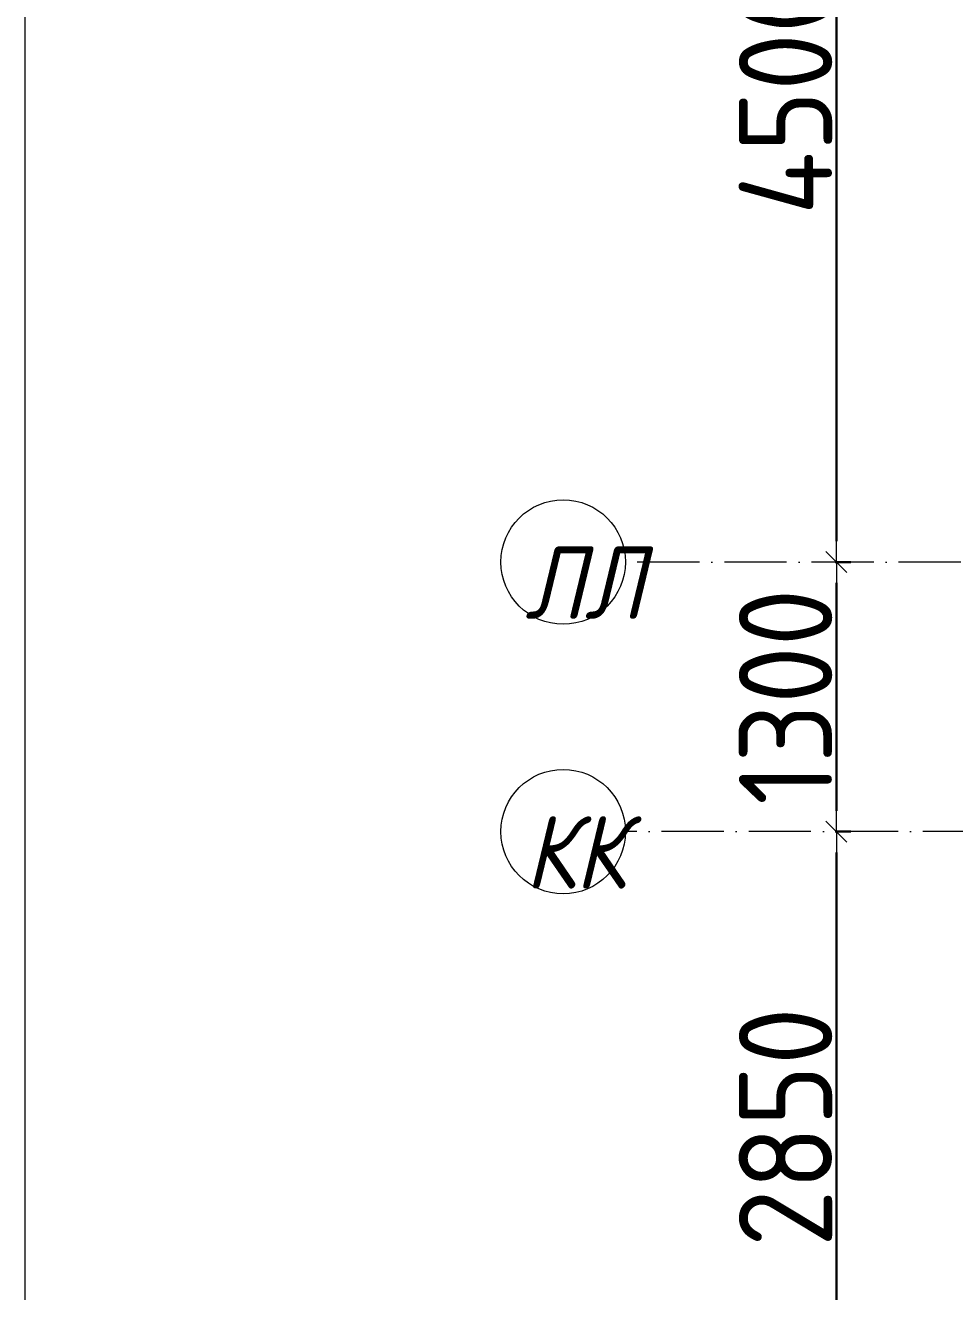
# Model space of a CAD drawing. Header units: millimetres. Extents: x -17017 to 628417, y -109036 to 199237.
# Drawn here: x 35697 to 40179, y 123277 to 129382 of the extents above; entities that cross this region are included whole.
import ezdxf

# ---------------------------------------------------------------- set-up
doc = ezdxf.new("R2010")
doc.units = ezdxf.units.MM
doc.linetypes.add('50_200_ШТРИХ_1Т_ш5_п1_п1_', pattern=[700, 500, -100, 0, -100])
for name, color, linetype, lineweight in [('3.1) ЖБ окна 1.2 м', 102, 'Continuous', 30), ('A-____-____-DIMS', 7, 'Continuous', 9), ('S-GRID-____-IDEN', 7, 'Continuous', 9), ('S-GRID-____-OTLN-1', 7, '50_200_ШТРИХ_1Т_ш5_п1_п1_', 9)]:
    doc.layers.add(name, color=color, linetype=linetype, lineweight=lineweight)
doc.styles.add('ISOCPEUR_I_9', font='isocpeui.ttf', dxfattribs={"width": 0.9, "height": 250})
doc.styles.add('СПДС', font='isocpeur.ttf', dxfattribs={"width": 0.9})
doc.dimstyles.new('Размера А3', dxfattribs={"dimtxt": 200, "dimasz": 100, "dimexe": 70, "dimexo": 100, "dimgap": 20, "dimtad": 1, "dimdec": 0, "dimrnd": 10, "dimzin": 0, "dimdsep": 46, "dimtxsty": 'СПДС', "dimblk": 'ARROWHEAD_6', "dimcen": 1, "dimclrd": 256, "dimclre": 256, "dimclrt": 256, "dimazin": 0, "dimtfac": 1, "dimtdec": 0, "dimtmove": 2, "dimatfit": 3, "dimfxl": 1, "dimtolj": 1, "dimtzin": 0, "dimarcsym": 0})

# ---------------------------------------------------------------- blocks, each defined once
blk = doc.blocks.new('Ось сетки - Круг_Ø6_00__ISO-2_5_0_9K_-25732049-АР1_План отверстий 2 этажа в осях 1-64_Ю-ЯЯ')
at = {"layer": 'S-GRID-____-IDEN'}
blk.add_circle((0, 0), 3, dxfattribs=at)
blk = doc.blocks.new('ARROWHEAD_6')
at = {"color": 0, "linetype": 'Continuous'}
for p, q in [((0, 0), (-1, 0)), ((-0.5, -0.5), (0.5, 0.5))]:
    blk.add_line(p, q, dxfattribs=at)
blk = doc.blocks.new('*D2746')
at = {"layer": 'A-____-____-DIMS', "lineweight": -2, "transparency": 16777216}
for p, q in [((-19249.1, 520797), (-19173.1, 520797)), ((-19243.1, 518047), (-19243.1, 520697)), ((-19249.1, 517947), (-19173.1, 517947))]:
    blk.add_line(p, q, dxfattribs=at)
at = {"layer": 'Defpoints', "color": 0, "transparency": 16777216}
for p in [(-19349.1, 520797), (-19243.1, 520797), (-19349.1, 517947)]:
    blk.add_point(p, dxfattribs=at)
at = {"layer": 'A-____-____-DIMS', "lineweight": -2, "transparency": 16777216, "xscale": 100, "yscale": 100, "zscale": 100}
for p, rotation in [((-19243.1, 520797), 90), ((-19243.1, 517947), 270)]:
    blk.add_blockref('ARROWHEAD_6', p, dxfattribs=dict(at, rotation=rotation))
at = {"layer": 'A-____-____-DIMS', "transparency": 16777216, "insert": (-19488.1, 519372), "char_height": 450, "width": 2.488, "attachment_point": 5, "rotation": 90, "style": 'СПДС'}
blk.add_mtext('\\A1;2850', dxfattribs=at)
blk = doc.blocks.new('*D2747')
at = {"layer": 'A-____-____-DIMS', "lineweight": -2, "transparency": 16777216}
for p, q in [((-19249.1, 522097), (-19173.1, 522097)), ((-19243.1, 520897), (-19243.1, 521997)), ((-19249.1, 520797), (-19173.1, 520797))]:
    blk.add_line(p, q, dxfattribs=at)
at = {"layer": 'Defpoints', "color": 0, "transparency": 16777216}
for p in [(-19349.1, 522097), (-19243.1, 522097), (-19349.1, 520797)]:
    blk.add_point(p, dxfattribs=at)
at = {"layer": 'A-____-____-DIMS', "lineweight": -2, "transparency": 16777216, "xscale": 100, "yscale": 100, "zscale": 100}
for p, rotation in [((-19243.1, 522097), 90), ((-19243.1, 520797), 270)]:
    blk.add_blockref('ARROWHEAD_6', p, dxfattribs=dict(at, rotation=rotation))
at = {"layer": 'A-____-____-DIMS', "transparency": 16777216, "insert": (-19488.1, 521447), "char_height": 450, "width": 2.3, "attachment_point": 5, "rotation": 90, "style": 'СПДС'}
blk.add_mtext('\\A1;1300', dxfattribs=at)
blk = doc.blocks.new('*D2748')
at = {"layer": 'A-____-____-DIMS', "lineweight": -2, "transparency": 16777216}
for p, q in [((-19249.1, 526597), (-19173.1, 526597)), ((-19243.1, 522197), (-19243.1, 526497)), ((-19249.1, 522097), (-19173.1, 522097))]:
    blk.add_line(p, q, dxfattribs=at)
at = {"layer": 'Defpoints', "color": 0, "transparency": 16777216}
for p in [(-19349.1, 526597), (-19243.1, 526597), (-19349.1, 522097)]:
    blk.add_point(p, dxfattribs=at)
at = {"layer": 'A-____-____-DIMS', "lineweight": -2, "transparency": 16777216, "xscale": 100, "yscale": 100, "zscale": 100}
for p, rotation in [((-19243.1, 526597), 90), ((-19243.1, 522097), 270)]:
    blk.add_blockref('ARROWHEAD_6', p, dxfattribs=dict(at, rotation=rotation))
at = {"layer": 'A-____-____-DIMS', "transparency": 16777216, "insert": (-19488.1, 524347), "char_height": 450, "width": 2.564, "attachment_point": 5, "rotation": 90, "style": 'СПДС'}
blk.add_mtext('\\A1;4500', dxfattribs=at)
blk = doc.blocks.new('2этаж')
at = {"layer": 'S-GRID-____-OTLN-1', "color": 251, "ltscale": 0.6, "true_color": 0x636466}
for p, q in [((88482.7, 522097), (-20260.4, 522097)), ((-4662.3, 520797), (-20260.4, 520797))]:
    blk.add_line(p, q, dxfattribs=at)
at = {"layer": 'S-GRID-____-IDEN', "xscale": 99.99999999999993, "yscale": 99.99999999999993, "zscale": 99.99999999999993, "rotation": 89.9999999999998}
for p in [(-20560.4, 522097), (-20560.4, 520797)]:
    blk.add_blockref('Ось сетки - Круг_Ø6_00__ISO-2_5_0_9K_-25732049-АР1_План отверстий 2 этажа в осях 1-64_Ю-ЯЯ', p, dxfattribs=at)
at = {"layer": 'S-GRID-____-IDEN', "char_height": 350, "width": 447.342, "attachment_point": 1, "style": 'ISOCPEUR_I_9'}
for s, insert in [('ЛЛ', (-20745.5, 522173.1)), ('КК', (-20745.5, 520873.1))]:
    blk.add_mtext(s, dxfattribs=dict(at, insert=insert))
at = {"layer": 'A-____-____-DIMS'}
for base, p1, p2, picture, middle in [((-19243.1, 526597), (-19349.1, 522097), (-19349.1, 526597), '*D2748', (-19488.1, 524347)), ((-19243.1, 522097), (-19349.1, 520797), (-19349.1, 522097), '*D2747', (-19488.1, 521447)), ((-19243.1, 520797), (-19349.1, 517947), (-19349.1, 520797), '*D2746', (-19488.1, 519372))]:
    dim = blk.add_linear_dim(base=base, p1=p1, p2=p2, angle=90, dimstyle='Размера А3', override={"dimtxt": 450}, dxfattribs=at)
    dim.commit()
    dim.dimension.update_dxf_attribs({"geometry": picture, "text_midpoint": middle})

msp = doc.modelspace()

# ---------------------------------------------------------------- linework, layer by layer
at = {"color": 1, "lineweight": 0}
msp.add_lwpolyline([(35696.9, 156516.4), (148932.9, 156516.4), (148932.9, 57688.4), (35696.9, 57688.4)], close=True, dxfattribs=at)

# ---------------------------------------------------------------- block references
at = {"layer": '3.1) ЖБ окна 1.2 м'}
msp.add_blockref('2этаж', (58851.4, -395302.3), dxfattribs=at)

doc.saveas('drawing.dxf')
